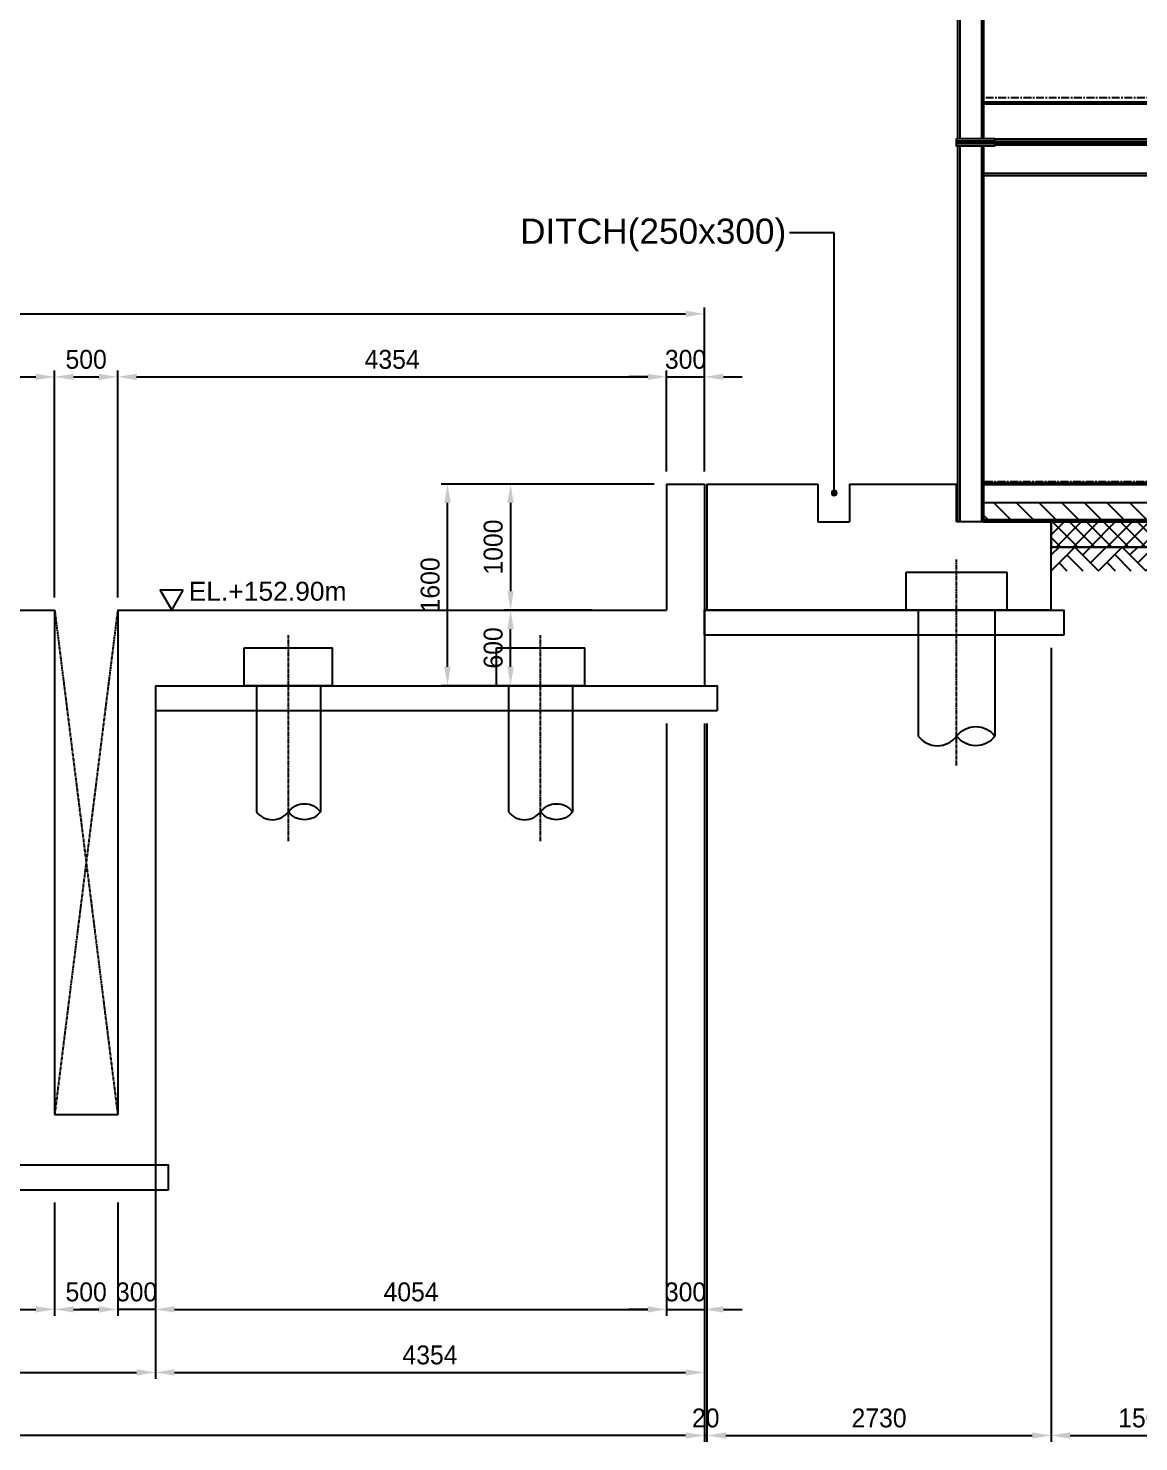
# Model space of a CAD drawing. Header units: millimetres. Extents: x 63700 to 182600, y -289551 to -205451.
# Drawn here: x 149638 to 158445, y -270444 to -259232 of the extents above; entities that cross this region are included whole.
import ezdxf
from ezdxf.enums import TextEntityAlignment as Align

# ---------------------------------------------------------------- set-up
doc = ezdxf.new("R2010")
doc.units = ezdxf.units.MM
doc.header["$LTSCALE"] = 50
doc.linetypes.add('CENTER', pattern=[2, 1.25, -0.25, 0.25, -0.25])
doc.linetypes.add('HIDDEN', pattern=[0.375, 0.25, -0.125])
doc.layers.get('Defpoints').update_dxf_attribs({"color": 140})
for name, color, linetype in [('C_BLOCK', 7, 'Continuous'), ('C_CEN', 1, 'CENTER'), ('C_COLUMN-01', 2, 'Continuous'), ('C_CONC', 4, 'Continuous'), ('C_GIRDER', 2, 'Continuous'), ('C_TEXT_01', 2, 'Continuous'), ('DIM-SCALE', 7, 'Continuous'), ('finish', 1, 'Continuous'), ('HATCH-2', 4, 'Continuous'), ('PILE-1', 8, 'Continuous'), ('REBARD', 3, 'Continuous')]:
    doc.layers.add(name, color=color, linetype=linetype)
doc.styles.add('Arial', font='arial.ttf')
doc.styles.add('돋움', font='')
doc.styles.get('돋움').set_extended_font_data('Dotum')
doc.dimstyles.new('일반도면_0050', dxfattribs={"dimscale": 50, "dimtxt": 3, "dimasz": 3, "dimexe": 1, "dimexo": 2, "dimgap": 1.25, "dimtad": 1, "dimdec": 0, "dimzin": 0, "dimdsep": 46, "dimtxsty": '돋움', "dimcen": -5, "dimclrd": 1, "dimclre": 1, "dimclrt": 7, "dimadec": 8, "dimazin": 0, "dimtfac": 1, "dimtdec": 4, "dimtix": 1, "dimtmove": 2, "dimatfit": 3, "dimfxl": 1, "dimtolj": 1, "dimtzin": 0, "dimarcsym": 0})

# ---------------------------------------------------------------- blocks, each defined once
blk = doc.blocks.new('ER')
at = {"layer": 'C_BLOCK', "color": 1, "linetype": 'Continuous'}
for p, q in [((2.5, 0), (0, -2.5)), ((0.833, 0), (0, -0.832)), ((0, 0), (20, 0)), ((2.5, 0), (5, -2.5)), ((4.167, 0), (3.334, -0.833)), ((5.833, 0), (4.166, -1.666)), ((7.5, 0), (5, -2.5)), ((7.5, 0), (9.999, -2.5)), ((9.167, 0), (8.333, -0.833)), ((10.832, 0), (9.166, -1.666)), ((12.499, 0), (9.999, -2.5)), ((12.499, 0), (14.999, -2.5)), ((14.166, 0), (13.333, -0.833)), ((15.832, 0), (14.165, -1.666)), ((17.499, 0), (14.999, -2.5)), ((17.499, 0), (19.998, -2.5)), ((19.166, 0), (18.332, -0.833)), ((1.667, -0.833), (3.333, -2.5)), ((6.719, -0.78), (8.439, -2.5)), ((11.666, -0.833), (13.332, -2.5)), ((16.665, -0.833), (18.331, -2.5)), ((19.998, -0.832), (19.165, -1.666)), ((0.834, -1.666), (1.667, -2.5)), ((5.887, -1.613), (6.774, -2.5)), ((10.833, -1.666), (11.666, -2.5)), ((15.832, -1.666), (16.666, -2.5))]:
    blk.add_line(p, q, dxfattribs=at)
blk = doc.blocks.new('*D461')
at = {"layer": 'Defpoints', "color": 0}
for p in [(149847, -261997), (148347, -263847), (149847, -263847)]:
    blk.add_point(p, dxfattribs=at)
at = {"layer": 'DIM-SCALE', "color": 1, "lineweight": -2}
for p, q in [((148347, -263747), (148347, -261947)), ((148497, -261997), (149697, -261997)), ((149847, -263747), (149847, -261947))]:
    blk.add_line(p, q, dxfattribs=at)
at = {"layer": 'DIM-SCALE', "color": 1}
for points in [[(148497, -261972), (148497, -262022), (148347, -261997)], [(149697, -261972), (149697, -262022), (149847, -261997)]]:
    blk.add_solid(points, dxfattribs=at)
at = {"layer": 'DIM-SCALE', "color": 7, "insert": (149097, -261859), "char_height": 150, "attachment_point": 5, "style": '돋움'}
blk.add_mtext('\\A1;1500', dxfattribs=at)
blk = doc.blocks.new('*D462')
at = {"layer": 'Defpoints', "color": 0}
for p in [(150347, -261997), (149847, -263847), (150347, -263847)]:
    blk.add_point(p, dxfattribs=at)
at = {"layer": 'DIM-SCALE', "color": 1, "lineweight": -2}
for p, q in [((149847, -263747), (149847, -261947)), ((149997, -261997), (150197, -261997)), ((150347, -263747), (150347, -261947))]:
    blk.add_line(p, q, dxfattribs=at)
at = {"layer": 'DIM-SCALE', "color": 1}
for points in [[(149997, -261972), (149997, -262022), (149847, -261997)], [(150197, -261972), (150197, -262022), (150347, -261997)]]:
    blk.add_solid(points, dxfattribs=at)
at = {"layer": 'DIM-SCALE', "color": 7, "insert": (150097, -261859), "char_height": 150, "attachment_point": 5, "style": '돋움'}
blk.add_mtext('\\A1;500', dxfattribs=at)
blk = doc.blocks.new('*D463')
at = {"layer": 'Defpoints', "color": 0}
for p in [(154701, -261997), (154701, -262847), (150347, -263847)]:
    blk.add_point(p, dxfattribs=at)
at = {"layer": 'DIM-SCALE', "color": 1, "lineweight": -2}
for p, q in [((150347, -263747), (150347, -261947)), ((150497, -261997), (154551, -261997)), ((154701, -262747), (154701, -261947))]:
    blk.add_line(p, q, dxfattribs=at)
at = {"layer": 'DIM-SCALE', "color": 1}
for points in [[(150497, -261972), (150497, -262022), (150347, -261997)], [(154551, -261972), (154551, -262022), (154701, -261997)]]:
    blk.add_solid(points, dxfattribs=at)
at = {"layer": 'DIM-SCALE', "color": 7, "insert": (152524, -261859), "char_height": 150, "attachment_point": 5, "style": '돋움'}
blk.add_mtext('\\A1;4354', dxfattribs=at)
blk = doc.blocks.new('*D464')
at = {"layer": 'Defpoints', "color": 0}
for p in [(155001, -261997), (154701, -262847), (155001, -262847)]:
    blk.add_point(p, dxfattribs=at)
at = {"layer": 'DIM-SCALE', "color": 1, "lineweight": -2}
for p, q in [((154551, -261997), (154401, -261997)), ((154701, -262747), (154701, -261947)), ((154701, -261997), (155001, -261997)), ((155001, -262747), (155001, -261947)), ((155151, -261997), (155301, -261997))]:
    blk.add_line(p, q, dxfattribs=at)
at = {"layer": 'DIM-SCALE', "color": 1}
for points in [[(154551, -261972), (154551, -262022), (154701, -261997)], [(155151, -261972), (155151, -262022), (155001, -261997)]]:
    blk.add_solid(points, dxfattribs=at)
at = {"layer": 'DIM-SCALE', "color": 7, "insert": (154851, -261859), "char_height": 150, "attachment_point": 5, "style": '돋움'}
blk.add_mtext('\\A1;300', dxfattribs=at)
blk = doc.blocks.new('*D472')
at = {"layer": 'Defpoints', "color": 0}
for p in [(155001, -264647), (155021, -264647), (155001, -270394)]:
    blk.add_point(p, dxfattribs=at)
at = {"layer": 'DIM-SCALE', "color": 1, "lineweight": -2}
for p, q in [((155001, -264747), (155001, -270444)), ((155021, -264747), (155021, -270444)), ((154851, -270394), (154701, -270394)), ((155021, -270394), (155001, -270394)), ((155171, -270394), (155321, -270394))]:
    blk.add_line(p, q, dxfattribs=at)
at = {"layer": 'DIM-SCALE', "color": 1}
for points in [[(154851, -270369), (154851, -270419), (155001, -270394)], [(155171, -270369), (155171, -270419), (155021, -270394)]]:
    blk.add_solid(points, dxfattribs=at)
at = {"layer": 'DIM-SCALE', "color": 7, "insert": (155011, -270256), "char_height": 150, "attachment_point": 5, "style": '돋움'}
blk.add_mtext('\\A1;20', dxfattribs=at)
blk = doc.blocks.new('*D473')
at = {"layer": 'Defpoints', "color": 0}
for p in [(157751, -264047), (155021, -264647), (157751, -270394)]:
    blk.add_point(p, dxfattribs=at)
at = {"layer": 'DIM-SCALE', "color": 1, "lineweight": -2}
for p, q in [((157751, -264147), (157751, -270444)), ((155021, -264747), (155021, -270444)), ((155171, -270394), (157601, -270394))]:
    blk.add_line(p, q, dxfattribs=at)
at = {"layer": 'DIM-SCALE', "color": 1}
for points in [[(155171, -270369), (155171, -270419), (155021, -270394)], [(157601, -270369), (157601, -270419), (157751, -270394)]]:
    blk.add_solid(points, dxfattribs=at)
at = {"layer": 'DIM-SCALE', "color": 7, "insert": (156386, -270256), "char_height": 150, "attachment_point": 5, "style": '돋움'}
blk.add_mtext('\\A1;2730', dxfattribs=at)
blk = doc.blocks.new('*D474')
at = {"layer": 'Defpoints', "color": 0}
for p in [(157751, -264047), (159251, -264847), (159251, -270394)]:
    blk.add_point(p, dxfattribs=at)
at = {"layer": 'DIM-SCALE', "color": 1, "lineweight": -2}
for p, q in [((157751, -264147), (157751, -270444)), ((159251, -264947), (159251, -270444)), ((157901, -270394), (159101, -270394))]:
    blk.add_line(p, q, dxfattribs=at)
at = {"layer": 'DIM-SCALE', "color": 1}
for points in [[(157901, -270369), (157901, -270419), (157751, -270394)], [(159101, -270369), (159101, -270419), (159251, -270394)]]:
    blk.add_solid(points, dxfattribs=at)
at = {"layer": 'DIM-SCALE', "color": 7, "insert": (158501, -270256), "char_height": 150, "attachment_point": 5, "style": '돋움'}
blk.add_mtext('\\A1;1500', dxfattribs=at)
blk = doc.blocks.new('*D505')
at = {"layer": 'Defpoints', "color": 0}
for p in [(155001, -264647), (142401, -266447), (142401, -270394)]:
    blk.add_point(p, dxfattribs=at)
at = {"layer": 'DIM-SCALE', "color": 1, "lineweight": -2}
for p, q in [((155001, -264747), (155001, -270444)), ((142401, -266547), (142401, -270444)), ((154851, -270394), (142551, -270394))]:
    blk.add_line(p, q, dxfattribs=at)
at = {"layer": 'DIM-SCALE', "color": 1}
for points in [[(142551, -270369), (142551, -270419), (142401, -270394)], [(154851, -270369), (154851, -270419), (155001, -270394)]]:
    blk.add_solid(points, dxfattribs=at)
at = {"layer": 'DIM-SCALE', "color": 7, "insert": (148701, -270256), "char_height": 150, "attachment_point": 5, "style": '돋움'}
blk.add_mtext('\\A1;12600', dxfattribs=at)
blk = doc.blocks.new('*D507')
at = {"layer": 'Defpoints', "color": 0}
for p in [(147547, -268447), (150647, -268447), (150647, -269894)]:
    blk.add_point(p, dxfattribs=at)
at = {"layer": 'DIM-SCALE', "color": 1, "lineweight": -2}
for p, q in [((147547, -268547), (147547, -269944)), ((150647, -268547), (150647, -269944)), ((147697, -269894), (150497, -269894))]:
    blk.add_line(p, q, dxfattribs=at)
at = {"layer": 'DIM-SCALE', "color": 1}
for points in [[(147697, -269869), (147697, -269919), (147547, -269894)], [(150497, -269869), (150497, -269919), (150647, -269894)]]:
    blk.add_solid(points, dxfattribs=at)
at = {"layer": 'DIM-SCALE', "color": 7, "insert": (149097, -269756), "char_height": 150, "attachment_point": 5, "style": '돋움'}
blk.add_mtext('\\A1;3100', dxfattribs=at)
blk = doc.blocks.new('*D509')
at = {"layer": 'Defpoints', "color": 0}
for p in [(148347, -268447), (149847, -268447), (149847, -269394)]:
    blk.add_point(p, dxfattribs=at)
at = {"layer": 'DIM-SCALE', "color": 1, "lineweight": -2}
for p, q in [((148347, -268547), (148347, -269444)), ((149847, -268547), (149847, -269444)), ((148497, -269394), (149697, -269394))]:
    blk.add_line(p, q, dxfattribs=at)
at = {"layer": 'DIM-SCALE', "color": 1}
for points in [[(148497, -269369), (148497, -269419), (148347, -269394)], [(149697, -269369), (149697, -269419), (149847, -269394)]]:
    blk.add_solid(points, dxfattribs=at)
at = {"layer": 'DIM-SCALE', "color": 7, "insert": (149097, -269256), "char_height": 150, "attachment_point": 5, "style": '돋움'}
blk.add_mtext('\\A1;1500', dxfattribs=at)
blk = doc.blocks.new('*D510')
at = {"layer": 'Defpoints', "color": 0}
for p in [(150347, -268447), (150647, -268447), (150347, -269394)]:
    blk.add_point(p, dxfattribs=at)
at = {"layer": 'DIM-SCALE', "color": 1, "lineweight": -2}
for p, q in [((150347, -268547), (150347, -269444)), ((150647, -268547), (150647, -269444)), ((150197, -269394), (150047, -269394)), ((150647, -269394), (150347, -269394)), ((150797, -269394), (150947, -269394))]:
    blk.add_line(p, q, dxfattribs=at)
at = {"layer": 'DIM-SCALE', "color": 1}
for points in [[(150197, -269369), (150197, -269419), (150347, -269394)], [(150797, -269369), (150797, -269419), (150647, -269394)]]:
    blk.add_solid(points, dxfattribs=at)
at = {"layer": 'DIM-SCALE', "color": 7, "insert": (150497, -269256), "char_height": 150, "attachment_point": 5, "style": '돋움'}
blk.add_mtext('\\A1;300', dxfattribs=at)
blk = doc.blocks.new('*D511')
at = {"layer": 'Defpoints', "color": 0}
for p in [(149847, -268447), (150347, -268447), (150347, -269394)]:
    blk.add_point(p, dxfattribs=at)
at = {"layer": 'DIM-SCALE', "color": 1, "lineweight": -2}
for p, q in [((149847, -268547), (149847, -269444)), ((150347, -268547), (150347, -269444)), ((149997, -269394), (150197, -269394))]:
    blk.add_line(p, q, dxfattribs=at)
at = {"layer": 'DIM-SCALE', "color": 1}
for points in [[(149997, -269369), (149997, -269419), (149847, -269394)], [(150197, -269369), (150197, -269419), (150347, -269394)]]:
    blk.add_solid(points, dxfattribs=at)
at = {"layer": 'DIM-SCALE', "color": 7, "insert": (150097, -269256), "char_height": 150, "attachment_point": 5, "style": '돋움'}
blk.add_mtext('\\A1;500', dxfattribs=at)
blk = doc.blocks.new('*D477')
at = {"layer": 'Defpoints', "color": 0}
for p in [(155001, -261497), (142401, -262847), (155001, -262847)]:
    blk.add_point(p, dxfattribs=at)
at = {"layer": 'DIM-SCALE', "color": 1, "lineweight": -2}
for p, q in [((142401, -262747), (142401, -261447)), ((155001, -262747), (155001, -261447)), ((142551, -261497), (154851, -261497))]:
    blk.add_line(p, q, dxfattribs=at)
at = {"layer": 'DIM-SCALE', "color": 1}
for points in [[(142551, -261472), (142551, -261522), (142401, -261497)], [(154851, -261472), (154851, -261522), (155001, -261497)]]:
    blk.add_solid(points, dxfattribs=at)
at = {"layer": 'DIM-SCALE', "color": 7, "insert": (148701, -261359), "char_height": 150, "attachment_point": 5, "style": '돋움'}
blk.add_mtext('\\A1;12600', dxfattribs=at)
blk = doc.blocks.new('*D486')
at = {"layer": 'Defpoints', "color": 0}
for p in [(152963, -262847), (154701, -262847), (153610, -264447)]:
    blk.add_point(p, dxfattribs=at)
at = {"layer": 'DIM-SCALE', "color": 1, "lineweight": -2}
for p, q in [((154601, -262847), (152913, -262847)), ((152963, -264297), (152963, -262997)), ((153510, -264447), (152913, -264447))]:
    blk.add_line(p, q, dxfattribs=at)
at = {"layer": 'DIM-SCALE', "color": 1}
for points in [[(152938, -262997), (152988, -262997), (152963, -262847)], [(152938, -264297), (152988, -264297), (152963, -264447)]]:
    blk.add_solid(points, dxfattribs=at)
at = {"layer": 'DIM-SCALE', "color": 7, "insert": (152826, -263647), "char_height": 150, "attachment_point": 5, "rotation": 90, "style": '돋움'}
blk.add_mtext('\\A1;1600', dxfattribs=at)
blk = doc.blocks.new('*D487')
at = {"layer": 'Defpoints', "color": 0}
for p in [(153463, -263847), (154210, -263847), (153610, -264447)]:
    blk.add_point(p, dxfattribs=at)
at = {"layer": 'DIM-SCALE', "color": 1, "lineweight": -2}
for p, q in [((154110, -263847), (153413, -263847)), ((153463, -264297), (153463, -263997)), ((153510, -264447), (153413, -264447))]:
    blk.add_line(p, q, dxfattribs=at)
at = {"layer": 'DIM-SCALE', "color": 1}
for points in [[(153438, -263997), (153488, -263997), (153463, -263847)], [(153438, -264297), (153488, -264297), (153463, -264447)]]:
    blk.add_solid(points, dxfattribs=at)
at = {"layer": 'DIM-SCALE', "color": 7, "insert": (153326, -264147), "char_height": 150, "attachment_point": 5, "rotation": 90, "style": '돋움'}
blk.add_mtext('\\A1;600', dxfattribs=at)
blk = doc.blocks.new('*D488')
at = {"layer": 'Defpoints', "color": 0}
for p in [(154701, -262847), (153463, -263847), (154210, -263847)]:
    blk.add_point(p, dxfattribs=at)
at = {"layer": 'DIM-SCALE', "color": 1, "lineweight": -2}
for p, q in [((154601, -262847), (153413, -262847)), ((153463, -262997), (153463, -263697)), ((154110, -263847), (153413, -263847))]:
    blk.add_line(p, q, dxfattribs=at)
at = {"layer": 'DIM-SCALE', "color": 1}
for points in [[(153438, -262997), (153488, -262997), (153463, -262847)], [(153438, -263697), (153488, -263697), (153463, -263847)]]:
    blk.add_solid(points, dxfattribs=at)
at = {"layer": 'DIM-SCALE', "color": 7, "insert": (153326, -263347), "char_height": 150, "attachment_point": 5, "rotation": 90, "style": '돋움'}
blk.add_mtext('\\A1;1000', dxfattribs=at)
blk = doc.blocks.new('B_Dot')
at = {"layer": 'REBARD', "const_width": 0.4}
blk.add_lwpolyline([(-0.2, 0, 1), (0.2, 0, 1)], format="xyb", close=True, dxfattribs=at)
at = {"layer": 'REBARD'}
blk.add_circle((0, 0), 0.4, dxfattribs=at)
blk = doc.blocks.new('*D498')
at = {"layer": 'Defpoints', "color": 0}
for p in [(154701, -264647), (150647, -267947), (154701, -269394)]:
    blk.add_point(p, dxfattribs=at)
at = {"layer": 'DIM-SCALE', "color": 1, "lineweight": -2}
for p, q in [((154701, -264747), (154701, -269444)), ((150647, -268047), (150647, -269444)), ((150797, -269394), (154551, -269394))]:
    blk.add_line(p, q, dxfattribs=at)
at = {"layer": 'DIM-SCALE', "color": 1}
for points in [[(150797, -269369), (150797, -269419), (150647, -269394)], [(154551, -269369), (154551, -269419), (154701, -269394)]]:
    blk.add_solid(points, dxfattribs=at)
at = {"layer": 'DIM-SCALE', "color": 7, "insert": (152674, -269256), "char_height": 150, "attachment_point": 5, "style": '돋움'}
blk.add_mtext('\\A1;4054', dxfattribs=at)
blk = doc.blocks.new('*D499')
at = {"layer": 'Defpoints', "color": 0}
for p in [(154701, -264647), (155001, -264647), (155001, -269394)]:
    blk.add_point(p, dxfattribs=at)
at = {"layer": 'DIM-SCALE', "color": 1, "lineweight": -2}
for p, q in [((154701, -264747), (154701, -269444)), ((155001, -264747), (155001, -269444)), ((154551, -269394), (154401, -269394)), ((154701, -269394), (155001, -269394)), ((155151, -269394), (155301, -269394))]:
    blk.add_line(p, q, dxfattribs=at)
at = {"layer": 'DIM-SCALE', "color": 1}
for points in [[(154551, -269369), (154551, -269419), (154701, -269394)], [(155151, -269369), (155151, -269419), (155001, -269394)]]:
    blk.add_solid(points, dxfattribs=at)
at = {"layer": 'DIM-SCALE', "color": 7, "insert": (154851, -269256), "char_height": 150, "attachment_point": 5, "style": '돋움'}
blk.add_mtext('\\A1;300', dxfattribs=at)
blk = doc.blocks.new('*D500')
at = {"layer": 'Defpoints', "color": 0}
for p in [(155001, -264647), (150647, -268447), (155001, -269894)]:
    blk.add_point(p, dxfattribs=at)
at = {"layer": 'DIM-SCALE', "color": 1, "lineweight": -2}
for p, q in [((155001, -264747), (155001, -269944)), ((150647, -268547), (150647, -269944)), ((150797, -269894), (154851, -269894))]:
    blk.add_line(p, q, dxfattribs=at)
at = {"layer": 'DIM-SCALE', "color": 1}
for points in [[(150797, -269869), (150797, -269919), (150647, -269894)], [(154851, -269869), (154851, -269919), (155001, -269894)]]:
    blk.add_solid(points, dxfattribs=at)
at = {"layer": 'DIM-SCALE', "color": 7, "insert": (152824, -269756), "char_height": 150, "attachment_point": 5, "style": '돋움'}
blk.add_mtext('\\A1;4354', dxfattribs=at)
blk = doc.blocks.new('A$C763D6BAE')
at = {"layer": 'C_GIRDER'}
h = blk.add_hatch(dxfattribs=at)
h.set_pattern_fill('ANSI37', color=8, scale=30)
h.set_pattern_definition([(135, (538616.01, 33154.9), (67.351921, 67.351921), []), (45, (538616.01, 33154.9), (67.351921, -67.351921), [])])
h.paths.add_polyline_path([(6740, 0), (6740, -200), (9140, -200), (9140, 0)])
h.paths.add_polyline_path([(2240, -200), (2240, 0), (740, 0), (740, -200)])
at = {"layer": 'finish'}
h = blk.add_hatch(dxfattribs=at)
h.set_pattern_fill('ANSI31', color=8, scale=40, style=0)
h.set_pattern_definition([(135, (538252.07, 39174.9), (89.80256, 89.80256), [])])
h.paths.add_polyline_path([(-10, 6170), (-10, 6020), (9140, 6020), (9140, 6170)])
h = blk.add_hatch(dxfattribs=at)
h.set_pattern_fill('ANSI31', color=8, scale=40, style=0)
h.set_pattern_definition([(135, (529874.3, 59255.23), (89.80256, 89.80256), [])])
h.paths.add_polyline_path([(8990, 0), (9140, 0), (9140, 6020), (8990, 6020)])
h = blk.add_hatch(dxfattribs=at)
h.set_pattern_fill('ANSI31', color=8, scale=40, style=0)
h.set_pattern_definition([(135, (538616.01, 33154.9), (89.80256, 89.80256), [])])
h.paths.add_polyline_path([(204, 150), (2777, 150), (2777, 0), (204, 0)])
h = blk.add_hatch(dxfattribs=at)
h.set_pattern_fill('ANSI31', color=8, scale=40, style=0)
h.set_pattern_definition([(135, (541616.01, 33154.9), (89.80256, 89.80256), [])])
h.paths.add_polyline_path([(3204, 150), (5777, 150), (5777, 0), (3204, 0)])
h = blk.add_hatch(dxfattribs=at)
h.set_pattern_fill('ANSI31', color=8, scale=40, style=0)
h.set_pattern_definition([(135, (544616.01, 33154.9), (89.80256, 89.80256), [])])
h.paths.add_polyline_path([(6204, 150), (8777, 150), (8777, 0), (6204, 0)])
at = {"layer": 'C_CEN', "color": 8}
for p, q in [((5783, 6382), (3203, 6382)), ((5783, 6350), (3203, 6350)), ((8783, 6382), (6203, 6382)), ((8783, 6350), (6203, 6350)), ((2783, 3362), (203, 3362)), ((2783, 3330), (203, 3330)), ((5783, 3362), (3203, 3362)), ((5783, 3330), (3203, 3330)), ((8783, 3362), (6203, 3362)), ((8783, 3330), (6203, 3330)), ((2777, 316), (204, 316)), ((204, 316), (204, 310)), ((2777, 310), (204, 310)), ((5777, 316), (3204, 316)), ((3204, 316), (3204, 310)), ((5777, 310), (3204, 310)), ((8777, 316), (6204, 316)), ((6204, 316), (6204, 310)), ((8777, 310), (6204, 310))]:
    blk.add_line(p, q, dxfattribs=at)
at = {"layer": 'C_COLUMN-01', "color": 8}
for points in [[(3000, 6060), (3000, 9040), (3203, 9040), (3203, 6060)], [(5980, 6060), (5980, 9040), (5777, 9040), (5777, 6060)], [(6000, 6060), (6000, 9040), (6203, 9040), (6203, 6060)], [(8980, 6060), (8980, 9040), (8777, 9040), (8777, 6060)], [(0, 3040), (0, 6020)], [(203, 6020), (203, 3040)], [(2777, 6020), (2777, 3040)], [(2980, 3040), (2980, 6020)], [(3000, 3040), (3000, 6000)], [(3203, 6000), (3203, 3040)], [(5777, 6000), (5777, 3040)], [(5980, 3040), (5980, 6000)], [(6000, 3040), (6000, 6000)], [(6203, 6000), (6203, 3040)], [(8777, 6000), (8777, 3040)], [(8980, 3040), (8980, 6000)], [(203, 2980), (203, 0), (0, 0), (0, 2980)], [(2777, 2980), (2777, 0), (2980, 0), (2980, 2980)], [(3203, 2980), (3203, 0), (3000, 0), (3000, 2980)], [(5777, 2980), (5777, 0), (5980, 0), (5980, 2980)], [(6203, 2980), (6203, 0), (6000, 0), (6000, 2980)], [(8777, 2980), (8777, 0), (8980, 0), (8980, 2980)]]:
    blk.add_lwpolyline(points, dxfattribs=at)
at = {"layer": 'C_GIRDER', "color": 8, "linetype": 'HIDDEN', "ltscale": 0.1}
for p, q in [((3016, 9040), (3016, 6060)), ((3187, 9040), (3187, 6060)), ((5777, 9027), (3203, 9027)), ((5793, 9040), (5793, 6060)), ((5964, 9040), (5964, 6060)), ((6016, 9040), (6016, 6060)), ((6187, 9040), (6187, 6060)), ((8777, 9027), (6203, 9027)), ((8793, 9040), (8793, 6060)), ((8964, 9040), (8964, 6060)), ((5777, 8802), (3203, 8802)), ((8777, 8802), (6203, 8802)), ((5777, 6334), (3203, 6334)), ((8777, 6334), (6203, 6334)), ((5690, 6056), (3290, 6056)), ((8690, 6056), (6290, 6056)), ((16, 6020), (16, 3040)), ((187, 6020), (187, 3040)), ((2777, 6007), (203, 6007)), ((2793, 6020), (2793, 3040)), ((2964, 6020), (2964, 3040)), ((3016, 6000), (3016, 3040)), ((3187, 6000), (3187, 3040)), ((5690, 6007), (3290, 6007)), ((5793, 6000), (5793, 3040)), ((5964, 6000), (5964, 3040)), ((6016, 6000), (6016, 3040)), ((6187, 6000), (6187, 3040)), ((8690, 6007), (6290, 6007)), ((8793, 6000), (8793, 3040)), ((8964, 6000), (8964, 3040)), ((2777, 5782), (203, 5782)), ((5777, 5782), (3203, 5782)), ((8777, 5782), (6203, 5782)), ((2777, 3314), (203, 3314)), ((5777, 3314), (3203, 3314)), ((8777, 3314), (6203, 3314)), ((2690, 3036), (290, 3036)), ((5690, 3036), (3290, 3036)), ((8690, 3036), (6290, 3036)), ((16, 2980), (16, 0)), ((187, 2980), (187, 0)), ((2690, 2987), (290, 2987)), ((2793, 2980), (2793, 0)), ((2964, 2980), (2964, 0)), ((3016, 2980), (3016, 0)), ((3187, 2980), (3187, 0)), ((5690, 2987), (3290, 2987)), ((5793, 2980), (5793, 0)), ((5964, 2980), (5964, 0)), ((6016, 2980), (6016, 0)), ((6187, 2980), (6187, 0)), ((8690, 2987), (6290, 2987)), ((8793, 2980), (8793, 0)), ((8964, 2980), (8964, 0)), ((2777, 2762), (203, 2762)), ((5777, 2762), (3203, 2762)), ((8777, 2762), (6203, 2762)), ((2777, 294), (204, 294)), ((5777, 294), (3204, 294)), ((8777, 294), (6204, 294)), ((2777, 16), (204, 16)), ((5777, 16), (3204, 16)), ((8777, 16), (6204, 16))]:
    blk.add_line(p, q, dxfattribs=at)
at = {"layer": 'C_GIRDER', "color": 8}
for p, q in [((3203, 9040), (5777, 9040)), ((6203, 9040), (8777, 9040))]:
    blk.add_line(p, q, dxfattribs=at)
for points in [[(5777, 9040), (3203, 9040)], [(3203, 9040), (3203, 8788), (5777, 8788), (5777, 9040)], [(8777, 9040), (6203, 9040)], [(6203, 9040), (6203, 8788), (8777, 8788), (8777, 9040)], [(5777, 6060), (5777, 6350), (3203, 6350), (3203, 6060)], [(8777, 6060), (8777, 6350), (6203, 6350), (6203, 6060)], [(2777, 6020), (203, 6020)], [(203, 6020), (203, 5768), (2777, 5768), (2777, 6020)], [(2927, 6020), (353, 6020)], [(3203, 6040), (3203, 6040), (5777, 6040)], [(5777, 6020), (3203, 6020)], [(3203, 6000), (3203, 5768), (5777, 5768), (5777, 6000)], [(6203, 6040), (6203, 6040), (8777, 6040)], [(8777, 6020), (6203, 6020)], [(6203, 6000), (6203, 5768), (8777, 5768), (8777, 6000)], [(2777, 3040), (2777, 3330), (203, 3330), (203, 3040)], [(5777, 3040), (5777, 3330), (3203, 3330), (3203, 3040)], [(8777, 3040), (8777, 3330), (6203, 3330), (6203, 3040)], [(203, 3020), (203, 3020), (2777, 3020)], [(2777, 3000), (203, 3000)], [(203, 2980), (203, 2748), (2777, 2748), (2777, 2980)], [(3203, 3020), (3203, 3020), (5777, 3020)], [(5777, 3000), (3203, 3000)], [(3203, 2980), (3203, 2748), (5777, 2748), (5777, 2980)], [(6203, 3020), (6203, 3020), (8777, 3020)], [(8777, 3000), (6203, 3000)], [(6203, 2980), (6203, 2748), (8777, 2748), (8777, 2980)]]:
    blk.add_lwpolyline(points, dxfattribs=at)
for points in [[(2990, 6060), (3290, 6060), (3290, 6040), (2990, 6040)], [(5990, 6060), (5690, 6060), (5690, 6040), (5990, 6040)], [(5990, 6060), (6290, 6060), (6290, 6040), (5990, 6040)], [(8990, 6060), (8690, 6060), (8690, 6040), (8990, 6040)], [(2990, 6040), (3290, 6040), (3290, 6020), (2990, 6020)], [(2990, 6020), (3290, 6020), (3290, 6000), (2990, 6000)], [(5990, 6040), (5690, 6040), (5690, 6020), (5990, 6020)], [(5990, 6020), (5690, 6020), (5690, 6000), (5990, 6000)], [(5990, 6040), (6290, 6040), (6290, 6020), (5990, 6020)], [(5990, 6020), (6290, 6020), (6290, 6000), (5990, 6000)], [(8990, 6040), (8690, 6040), (8690, 6020), (8990, 6020)], [(8990, 6020), (8690, 6020), (8690, 6000), (8990, 6000)], [(-10, 3040), (290, 3040), (290, 3020), (-10, 3020)], [(2990, 3040), (2690, 3040), (2690, 3020), (2990, 3020)], [(2990, 3040), (3290, 3040), (3290, 3020), (2990, 3020)], [(5990, 3040), (5690, 3040), (5690, 3020), (5990, 3020)], [(5990, 3040), (6290, 3040), (6290, 3020), (5990, 3020)], [(8990, 3040), (8690, 3040), (8690, 3020), (8990, 3020)], [(-10, 3020), (290, 3020), (290, 3000), (-10, 3000)], [(-10, 3000), (290, 3000), (290, 2980), (-10, 2980)], [(2990, 3020), (2690, 3020), (2690, 3000), (2990, 3000)], [(2990, 3000), (2690, 3000), (2690, 2980), (2990, 2980)], [(2990, 3020), (3290, 3020), (3290, 3000), (2990, 3000)], [(2990, 3000), (3290, 3000), (3290, 2980), (2990, 2980)], [(5990, 3020), (5690, 3020), (5690, 3000), (5990, 3000)], [(5990, 3000), (5690, 3000), (5690, 2980), (5990, 2980)], [(5990, 3020), (6290, 3020), (6290, 3000), (5990, 3000)], [(5990, 3000), (6290, 3000), (6290, 2980), (5990, 2980)], [(8990, 3020), (8690, 3020), (8690, 3000), (8990, 3000)], [(8990, 3000), (8690, 3000), (8690, 2980), (8990, 2980)], [(2777, 310), (204, 310), (204, 0), (2777, 0)], [(5777, 310), (3204, 310), (3204, 0), (5777, 0)], [(8777, 310), (6204, 310), (6204, 0), (8777, 0)]]:
    blk.add_lwpolyline(points, close=True, dxfattribs=at)
at = {"layer": 'finish', "color": 8}
for p, q in [((2990, 9040), (2990, 9040)), ((5990, 9040), (5990, 9040)), ((-10, 6170), (9140, 6170)), ((-10, 6170), (-10, 6020)), ((9140, 6170), (9140, 0)), ((-10, 6020), (9140, 6020)), ((8990, 6020), (8990, 0)), ((2777, 150), (204, 150)), ((204, 150), (204, 0)), ((2777, 150), (2777, 0)), ((5777, 150), (3204, 150)), ((3204, 150), (3204, 0)), ((5777, 150), (5777, 0)), ((8777, 150), (6204, 150)), ((6204, 150), (6204, 0)), ((8777, 150), (8777, 0)), ((2777, 0), (204, 0)), ((2240, 0), (2240, -200)), ((5777, 0), (3204, 0)), ((8777, 0), (6204, 0)), ((6740, 0), (6740, -200))]:
    blk.add_line(p, q, dxfattribs=at)
blk.add_lwpolyline([(9140, 6020), (8990, 6020), (8990, 0), (9140, 0)], close=True, dxfattribs=at)
for points in [[(740, 0), (740, -200), (2240, -200)], [(6740, -200), (9140, -200), (9140, 0), (740, 0)]]:
    blk.add_lwpolyline(points, dxfattribs=at)

msp = doc.modelspace()

# ---------------------------------------------------------------- linework, layer by layer
at = {"color": 1}
msp.add_lwpolyline([(150867.7, -263688.5), (150684.8, -263688.5), (150776.3, -263846.9)], close=True, dxfattribs=at)
at = {"layer": 'C_CEN', "color": 1, "ltscale": 0.1}
for p, q in [((157000.9, -265080.7), (157000.9, -263446.9)), ((149847, -263846.9), (150347, -267846.9)), ((150347, -263846.9), (149847, -267846.9)), ((151700.9, -265680.7), (151700.9, -264046.9)), ((153700.9, -265680.7), (153700.9, -264046.9))]:
    msp.add_line(p, q, dxfattribs=at)
at = {"layer": 'C_CONC', "color": 3}
for p, q in [((154700.9, -262846.9), (155000.9, -262846.9)), ((154700.9, -262846.9), (154700.9, -263846.9)), ((155000.9, -262846.9), (155000.9, -264446.9)), ((155020.9, -262846.9), (155900.9, -262846.9)), ((155020.9, -262846.9), (155020.9, -263846.9)), ((155900.9, -262846.9), (155900.9, -263146.9)), ((156150.9, -262846.9), (157000.9, -262846.9)), ((156150.9, -262846.9), (156150.9, -263146.9)), ((157000.9, -263146.9), (157000.9, -262846.9)), ((155900.9, -263146.9), (156150.9, -263146.9)), ((157750.9, -263146.9), (157000.9, -263146.9)), ((157750.9, -263846.9), (157750.9, -263146.9)), ((148347, -263846.9), (149847, -263846.9)), ((149847, -263846.9), (149847, -267846.9)), ((150347, -263846.9), (150347, -267846.9)), ((150347, -263846.9), (154700.9, -263846.9)), ((157750.9, -263846.9), (155000.9, -263846.9)), ((157750.9, -263846.9), (155020.9, -263846.9)), ((150647, -264446.9), (155000.9, -264446.9)), ((150647, -264446.9), (150647, -268246.9)), ((149847, -267846.9), (150347, -267846.9)), ((147547, -268246.9), (150647, -268246.9))]:
    msp.add_line(p, q, dxfattribs=at)
at = {"layer": 'C_CONC', "color": 1, "ltscale": 0.1}
for points in [[(159250.9, -263346.9), (157750.9, -263346.9), (157750.9, -263146.9), (159250.9, -263146.9), (159250.9, -263346.9)], [(157850.9, -264046.9), (155000.9, -264046.9), (155000.9, -263846.9), (157850.9, -263846.9), (157850.9, -264046.9)], [(150647, -264446.9), (155100.9, -264446.9), (155100.9, -264646.9)], [(155100.9, -264646.9), (150647, -264646.9)], [(150747, -268446.9), (147447.1, -268446.9), (147447.1, -268246.9), (150747, -268246.9), (150747, -268446.9)]]:
    msp.add_lwpolyline(points, dxfattribs=at)
at = {"layer": 'HATCH-2', "color": 1}
for p, q in [((156030.3, -260853.7), (155676.8, -260853.7)), ((156030.3, -262918.1), (156030.3, -260853.7))]:
    msp.add_line(p, q, dxfattribs=at)
at = {"layer": 'PILE-1'}
for p, q in [((156600.9, -263846.9), (156600.9, -263546.9)), ((156600.9, -263546.9), (157400.9, -263546.9)), ((157400.9, -263846.9), (157400.9, -263546.9)), ((157350.9, -263846.9), (156650.9, -263846.9)), ((156696.4, -263846.9), (156696.4, -264846.9)), ((157305.4, -263846.9), (157305.4, -264846.9)), ((151350.9, -264446.9), (151350.9, -264146.9)), ((151350.9, -264146.9), (152050.9, -264146.9)), ((152050.9, -264446.9), (152050.9, -264146.9)), ((153350.9, -264446.9), (153350.9, -264146.9)), ((153350.9, -264146.9), (154050.9, -264146.9)), ((154050.9, -264446.9), (154050.9, -264146.9)), ((152050.9, -264446.9), (151350.9, -264446.9)), ((151446.9, -264446.9), (151446.9, -265446.9)), ((151954.9, -264446.9), (151954.9, -265446.9)), ((154050.9, -264446.9), (153350.9, -264446.9)), ((153446.9, -264446.9), (153446.9, -265446.9)), ((153954.9, -264446.9), (153954.9, -265446.9))]:
    msp.add_line(p, q, dxfattribs=at)
msp.add_lwpolyline([(156696.4, -264846.9, 0.5), (157000.9, -264846.9, -0.5), (157305.4, -264846.9, -0.5), (157000.9, -264846.9)], format="xyb", dxfattribs=at)
at = {"layer": 'PILE-1', "elevation": 0}
for points in [[(151446.9, -265446.9, 0.5), (151700.9, -265446.9, -0.5), (151954.9, -265446.9, -0.5), (151700.9, -265446.9)], [(153446.9, -265446.9, 0.5), (153700.9, -265446.9, -0.5), (153954.9, -265446.9, -0.5), (153700.9, -265446.9)]]:
    msp.add_lwpolyline(points, format="xyb", dxfattribs=at)

# ---------------------------------------------------------------- block references
at = {"layer": 'C_BLOCK', "xscale": 75, "yscale": 75, "zscale": 75}
msp.add_blockref('ER', (157750.9, -263346.9), dxfattribs=at)
at = {"layer": 'finish'}
msp.add_blockref('A$C763D6BAE', (157010.9, -263146.9), dxfattribs=at)
at = {"layer": 'REBARD', "xscale": -50, "yscale": 50, "zscale": 50}
msp.add_blockref('B_Dot', (156030.3, -262918.1), dxfattribs=at)

# ---------------------------------------------------------------- texts
at = {"layer": 'C_TEXT_01', "style": 'Arial'}
msp.add_text('DITCH(250x300)', height=200, dxfattribs=at).set_placement((154594.2, -260941.6), align=Align.CENTER)
msp.add_text('EL.+152.90m', height=150, dxfattribs=at).set_placement((150910.1, -263697.2), align=Align.MIDDLE_LEFT)

# ---------------------------------------------------------------- dimensions: what is measured, and where the dimension line sits
at = {"layer": 'DIM-SCALE'}
for base, p1, p2, angle, picture, middle in [((155000.9, -261496.9), (142400.9, -262846.9), (155000.9, -262846.9), 180, '*D477', (148700.9, -261359.3)), ((149847, -261996.9), (148347, -263846.9), (149847, -263846.9), 180, '*D461', (149097, -261859.3)), ((150347, -261996.9), (149847, -263846.9), (150347, -263846.9), 180, '*D462', (150097, -261859.3)), ((154700.9, -261996.9), (150347, -263846.9), (154700.9, -262846.9), 180, '*D463', (152523.9, -261859.3)), ((155000.9, -261996.9), (154700.9, -262846.9), (155000.9, -262846.9), 180, '*D464', (154850.9, -261859.3)), ((152963.5, -262846.9), (153609.8, -264446.9), (154700.9, -262846.9), 270, '*D486', (152825.9, -263646.9)), ((153463.5, -263846.9), (154700.9, -262846.9), (154209.8, -263846.9), 90, '*D488', (153325.9, -263346.9)), ((153463.5, -263846.9), (153609.8, -264446.9), (154209.8, -263846.9), 270, '*D487', (153325.9, -264146.9)), ((157750.9, -270393.6), (155020.9, -264646.9), (157750.9, -264046.9), 180, '*D473', (156385.9, -270256)), ((159250.9, -270393.6), (157750.9, -264046.9), (159250.9, -264846.9), 180, '*D474', (158500.9, -270256)), ((142400.9, -270393.6), (155000.9, -264646.9), (142400.9, -266446.9), 180, '*D505', (148700.9, -270256)), ((150347, -269393.6), (150647, -268446.9), (150347, -268446.9), 180, '*D510', (150497, -269256))]:
    dim = msp.add_linear_dim(base=base, p1=p1, p2=p2, angle=angle, dimstyle='일반도면_0050', dxfattribs=at)
    dim.commit()
    dim.dimension.update_dxf_attribs({"geometry": picture, "text_midpoint": middle})
for base, p1, p2, picture, middle in [((154700.9, -269393.6), (150647, -267946.9), (154700.9, -264646.9), '*D498', (152673.9, -269256)), ((155000.9, -269893.6), (150647, -268446.9), (155000.9, -264646.9), '*D500', (152823.9, -269756)), ((155000.9, -269393.6), (154700.9, -264646.9), (155000.9, -264646.9), '*D499', (154850.9, -269256)), ((155000.9, -270393.6), (155020.9, -264646.9), (155000.9, -264646.9), '*D472', (155010.9, -270256)), ((150647, -269893.6), (147547, -268446.9), (150647, -268446.9), '*D507', (149097, -269756)), ((149847, -269393.6), (148347, -268446.9), (149847, -268446.9), '*D509', (149097, -269256)), ((150347, -269393.6), (149847, -268446.9), (150347, -268446.9), '*D511', (150097, -269256))]:
    dim = msp.add_linear_dim(base=base, p1=p1, p2=p2, dimstyle='일반도면_0050', dxfattribs=at)
    dim.commit()
    dim.dimension.update_dxf_attribs({"geometry": picture, "text_midpoint": middle})

doc.saveas('drawing.dxf')
